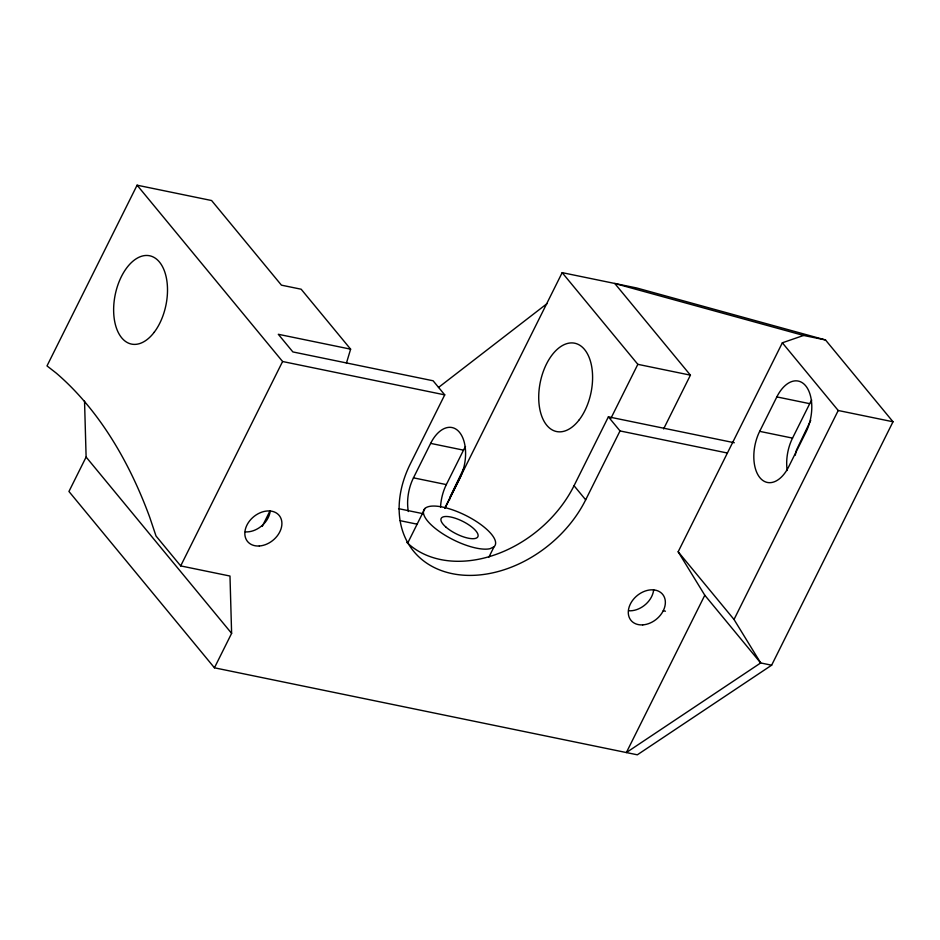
<?xml version="1.0" encoding="UTF-8"?>
<svg xmlns="http://www.w3.org/2000/svg" width="940" height="940" viewBox="0 0 940 940"><rect width="100%" height="100%" fill="white"/><g stroke="black" fill="none" stroke-linecap="round" stroke-linejoin="round"><path stroke-width="1.41" d="M346.425 363.146L350.62 349.163L301.153 289.214L281.436 285.161L211.594 200.525L137.099 185.192L47 365.907L56.189 373.062A557.444 320.129 -78.4 0 1 149.73 517.282L156.028 536.023L180.692 565.904L229.983 576.044L231.616 633.36L214.438 667.8L637.332 754.808L771.634 665.203L893 421.766L825.496 339.951L636.674 287.969L562.179 272.647L444.808 508.07M84.541 401.157L86.116 457.04L68.949 491.479L214.438 667.8M180.692 565.904L282.588 361.512L137.099 185.192M262.26 526.388L270.074 510.714M350.62 349.163L278.311 334.288L292.869 351.924L433.093 380.771L444.738 394.87L410.38 463.772A109.299 81.216 -39.5 0 0 452.234 573.659A109.299 81.216 -39.5 0 0 585.679 499.833L620.024 430.931L608.391 416.831L574.035 485.721A109.299 81.216 -39.5 0 1 406.785 542.345M408.348 511.513A34.157 19.611 -78.4 0 1 413.471 477.837L430.637 443.386A34.157 19.611 -78.4 0 1 459.507 432.318A34.157 19.611 -78.4 0 1 459.742 478.648L445.113 508M408.219 542.028L424.974 508.434M440.543 507.177A34.157 19.611 -78.4 0 1 446.336 484.594L463.514 450.154A34.157 19.611 -78.4 0 1 465.5 446.559M463.902 468.096L450.295 496.496A20.375 11.703 -78.4 0 0 449.32 500.374M488.906 557.103L494.052 546.763A39.785 13.677 26.5 0 0 454.502 510.549A39.785 13.677 26.5 0 0 429.204 522.851A39.785 13.677 26.5 0 0 490.139 548.666L494.052 546.763M611.024 418.1L637.837 364.332L562.179 272.647M663.616 428.922L690.418 375.154L614.772 283.469L803.582 335.451L825.496 339.951M771.634 665.203L760.672 662.947L704.8 595.243L678.163 551.78L782.35 342.795L803.582 335.451M759.673 431.354L776.84 396.903A34.157 19.611 -78.4 0 1 805.709 385.835A34.157 19.611 -78.4 0 1 805.944 432.165L788.766 466.616A34.157 19.611 -78.4 0 1 759.908 477.696A34.157 19.611 -78.4 0 1 759.673 431.354L792.538 438.111L809.716 403.671A34.157 19.611 -78.4 0 1 811.702 400.076M704.8 595.243L626.369 752.552L760.672 662.947L734.023 619.484L678.163 551.78M810.738 420.345L796.497 450.025A20.375 11.703 -78.4 0 0 795.299 455.195M734.023 619.484L838.221 410.498L782.35 342.795M438.463 387.491L547.197 303.502M637.837 364.332L690.418 375.154M776.84 396.903L809.716 403.671M838.221 410.498L893 421.766M608.391 416.831L734.316 442.74M282.588 361.512L444.738 394.87M620.024 430.931L727.395 453.021M430.637 443.386L463.514 450.154M413.471 477.837L446.336 484.594M398.572 508.657L423 513.675M400.17 520.689L417.407 524.238M663.252 610.741L665.438 611.2M574.035 485.721L585.679 499.833M86.116 457.04L231.616 633.36M787.203 470.494A34.157 19.611 -78.4 0 1 792.538 438.111M270.203 510.902A20.492 15.228 -39.5 0 1 245.363 531.887M653.652 589.791A20.492 15.228 -39.5 0 1 628.813 610.777M579.322 419.675A45.085 25.897 -78.4 0 0 578.934 344.757A45.085 25.897 -78.4 0 0 538.714 397.726A45.085 25.897 -78.4 0 0 579.322 419.675M445.901 527.07A20.492 7.038 26.5 0 0 477.309 537.469A20.492 7.038 26.5 0 0 455.336 518.257A20.492 7.038 26.5 0 0 445.901 527.07M154.242 332.22A45.085 25.897 -78.4 0 0 153.855 257.313A45.085 25.897 -78.4 0 0 113.634 310.271A45.085 25.897 -78.4 0 0 154.242 332.22M259.322 545.987A20.492 15.228 -39.5 0 0 281.06 518.692A20.492 15.228 -39.5 0 0 249.723 520.748A20.492 15.228 -39.5 0 0 259.322 545.987M642.772 624.877A20.492 15.228 -39.5 0 0 664.51 597.57A20.492 15.228 -39.5 0 0 633.172 599.638A20.492 15.228 -39.5 0 0 642.772 624.877"/></g></svg>
